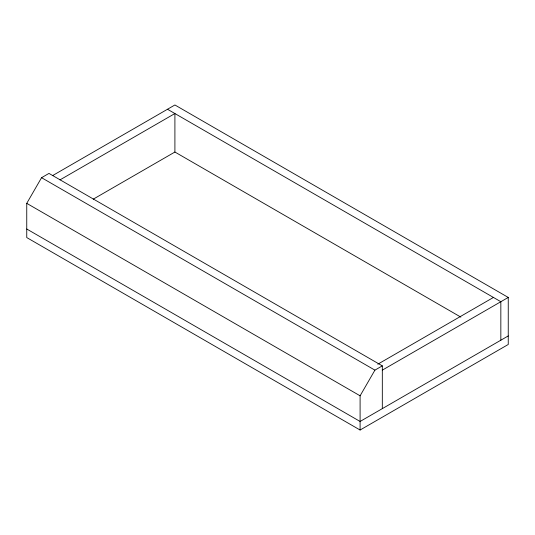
<?xml version="1.0" encoding="UTF-8"?>
<svg xmlns="http://www.w3.org/2000/svg" width="535" height="535" viewBox="0 0 535 535"><rect width="100%" height="100%" fill="white"/><g stroke="black" fill="none" stroke-linecap="round" stroke-linejoin="round"><path stroke-width="0.8" d="M52.584 175.6L174.905 104.98L508.25 297.44L508.25 344.48L360.095 430.02L26.75 237.56L26.75 203.347L41.563 177.687L48.973 173.407L382.318 365.866L382.318 408.633M360.095 430.02L360.095 395.806L374.915 370.14L382.318 365.866M59.994 179.88L174.905 113.534L174.905 152.027L460.856 317.121M93.237 199.174L174.905 152.027M377.804 364.195L493.437 297.44M382.318 370.14L508.25 297.44M508.25 335.926L360.095 421.466L26.75 229.007M167.495 109.26L500.84 301.713L500.84 340.207M41.563 177.687L374.915 370.14M26.75 203.347L360.095 395.806"/></g></svg>
